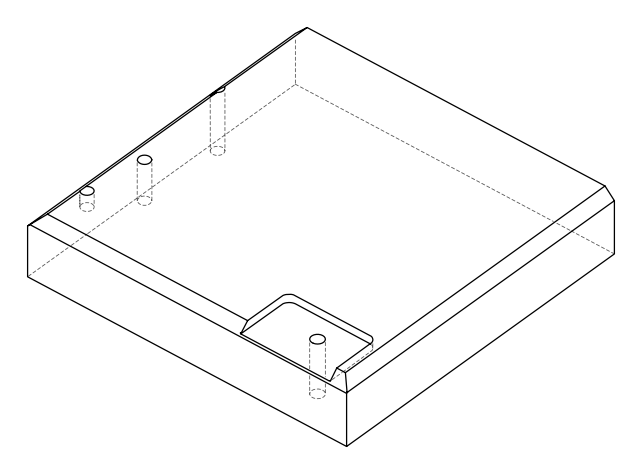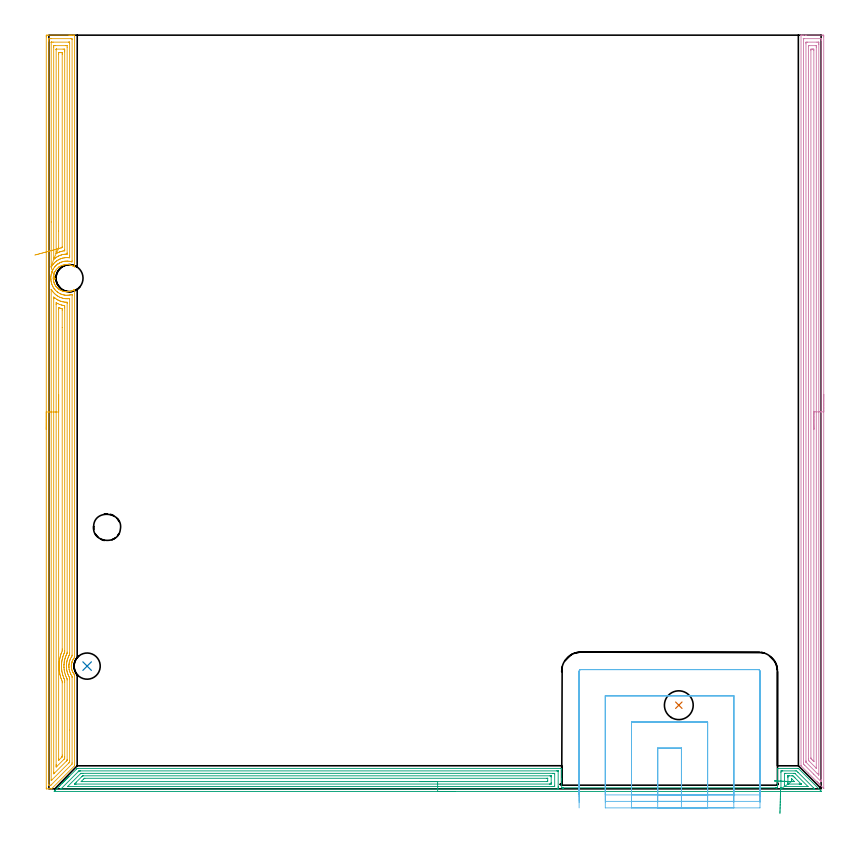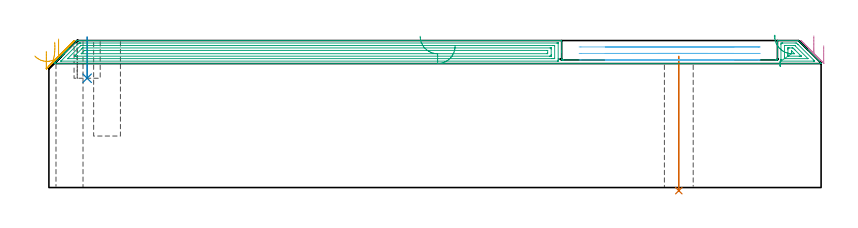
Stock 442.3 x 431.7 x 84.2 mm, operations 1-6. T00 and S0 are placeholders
(PLAN: 11 operations, 8 tool changes, 59.4 min)
(1 INDEXABLE_INSERT_DRILL_THROUGH_HOLE_FROM_SOLID | STEP1HOLE_1 | NXT0302_004 | 0.31 min | 17965 mm3)
(2 INDEXABLE_INSERT_DRILL_BLIND_HOLE_FROM_SOLID | STEP1POCKET | UGT0302_001 | 0.1 min | 3806 mm3)
(3 AREA_MILL | FG_CHAMFER_SURFACE | UGT0205_001 | 13.65 min | 38122 mm3)
(4 AREA_MILL_1 | FG_CHAMFER_SURFACE_1 | UGT0205_001 | 17.26 min | 35727 mm3)
(5 AREA_MILL_2 | FG_CHAMFER_SURFACE_2 | UGT0205_001 | 20.66 min | 55614 mm3)
(6 MILL_SLOT | SLOT_PARTIAL_RECTANGULAR | UGT0201_104 | Follow Part, ap 5, ae 75% | 5.52 min | 94385 mm3)
(7 MILL_BLIND_HOLE_FROM_SOLID_MATERIAL | STEP1POCKET_1 | UGT0201_130 | Spiral | 0.99 min | 10188 mm3)
(8 SPOT_DRILL | STEP1HOLE | NXT0321_9005460120000 | 0.03 min | 0 mm3)
(9 DRILL_BLIND_HOLE_INTO_CENTER | STEP1HOLE | UGT0301_185 | 0.05 min | 128 mm3)
(10 GUN_DRILL_THROUGH_HOLE | STEP1HOLE | UGT0307_002 | 0.43 min | 2081 mm3)
(11 SPADE_DRILL_TO_ENLARGE_THROUGH_HOLE | STEP1HOLE | UGT0306_006 | 0.37 min | 12784 mm3)
(TOOL NXT0302_004 | Index. Insert Drill 16.5mm [880-D1650L20-05] | D16.5 PA176 FL83 Z2)
(TOOL UGT0302_001 | Indexable Insert Drill 15mm | D15 PA180 FL50 Z2)
(TOOL UGT0205_001 | Chamfer Mill 20 x 3 x 45 deg. | D20 FL50 Z2)
(TOOL UGT0201_104 | End Mill 20 mm | D20 FL22 Z2)
(TOOL UGT0201_130 | Carbide End Mill 12.0 | D12 FL15 Z4)
(TOOL NXT0321_9005460120000 | NC Spot Drill, 142deg, 12mm, Carbide, Uncoated | D12 PA142 FL30 Z2)
(TOOL UGT0301_185 | Twist Drill 6.3 mm | D6.3 PA118 FL61 Z2)
(TOOL UGT0307_002 | Gun Drill 6 mm | D6 PA130 FL24 Z1)
(TOOL UGT0306_006 | Spade Drill 15.5mm | D15.5 PA132 FL10 Z2)
(OP 1 INDEXABLE_INSERT_DRILL_THROUGH_HOLE_FROM_SOLID)
G17 G21 G94 G90
T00 M6
G54
G17 G0 G90 X360.8 Y47.9 S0 M3
G43 Z94.2 H1
G94 G81 G98 Z-1.788 F250. R75.1
G80
M5
M2
(OP 2 INDEXABLE_INSERT_DRILL_BLIND_HOLE_FROM_SOLID)
G17 G21 G94 G90
T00 M6
G54
G17 G0 G90 X21.9 Y70.3 S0 M3
G43 Z94.2 H0
G94 G81 G98 Z62.6 F250. R86.2
G80
M5
M2
(OP 3 AREA_MILL)
G17 G21 G94 G90
T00 M6
G54
G17 G0 G90 X232.65 Y-1.499 S1061 M3
G43 Z94.2 H0
Z81.001
G94 G1 X232.612 Z80.129 F250.
X232.498 Z79.264
X232.309 Z78.413
X232.047 Z77.581
X231.713 Z76.775
X231.31 Z76.001
X230.841 Z75.265
X230.31 Z74.573
X229.721 Z73.93
X229.078 Z73.34
X228.386 Z72.809
X227.65 Z72.341
X226.876 Z71.938
X226.07 Z71.604
X225.238 Z71.342
X224.386 Z71.153
X223.522 Z71.039
X222.65 Z71.001
X3.181 Y-1.5 Z71.
X3.019 Y-1.493 Z71.006
X3.18 Y-1.323 Z71.177
X3.369 Y-1.131 Z71.369
X3.437 Y-1.063 Z71.437
X3.627 Y-0.872 Z71.626
X3.729 Y-0.769 Z71.728
X4.317 Y-0.183 Z72.317
X4.968 Y0.468 Z72.967
X5.862 Y1.362 Z73.861
X6.756 Y2.256 Z74.755
X7.545 Y3.046 Z75.544
X7.649 Y3.151 Z75.648
X7.982 Y3.482 Z75.982
X8.201 Y3.701 Z76.201
X8.425 Y3.926 Z76.424
X8.543 Y4.045 Z76.542
X8.718 Y4.22 Z76.718
X8.99 Y4.492 Z76.99
X9.157 Y4.66 Z77.154
X9.322 Y4.823 Z77.321
X9.437 Y4.939 Z77.436
X9.597 Y5.1 Z77.595
X9.755 Y5.257 Z77.754
X9.884 Y5.386 Z77.883
X10.038 Y5.54 Z78.035
X10.189 Y5.69 Z78.188
X10.331 Y5.833 Z78.33
X10.478 Y5.98 Z78.476
X10.622 Y6.124 Z78.621
X10.778 Y6.28 Z78.777
X10.918 Y6.421 Z78.916
X11.056 Y6.557 Z79.055
X11.225 Y6.727 Z79.224
X11.359 Y6.861 Z79.357
X11.49 Y6.991 Z79.489
X15.762 Y11.263 Z83.762
X16.142 Y11.641 Z84.14
X16.199 Y11.693 Z84.192
X16.23 Y11.695 Z84.194
X17.036 Y11.7 Z84.2
X293.274
X293.69 Y11.693 Z84.193
X293.7 Y11.283 Z83.783
Y5.94 Z78.44
Y5.1 Z77.594
Y0.698 Z73.193
Y0.601 Z73.099
X294.168 Y0.604 Z73.096
X294.215 Y0.603 Z73.097
X294.272 Y0.604 Z73.095
X294.3 Y0.6 Z73.099
X294.302 Y0.602 Z73.094
X294.306 Y0.601 Z73.098
X294.32 Y0.6 Z73.097
X294.336 Z73.094
X294.337 Y0.603
X294.339 Y0.604 Z73.095
X294.351 Y0.602 Z73.097
X294.362 Y0.601 Z73.096
X294.366 Y0.602 Z73.093
X294.37 Y0.601 Z73.095
X294.38 Y0.6 Z73.1
X294.432 Y0.602 Z73.093
X294.434 Y0.603
X294.435
X294.444 Y0.602 Z73.095
X294.446 Y0.603 Z73.092
X294.45 Y0.601 Z73.094
X294.462 Y0.6 Z73.1
X294.518 Y0.602 Z73.092
X294.52
X294.522 Y0.603 Z73.093
X294.525 Y0.602
X294.53 Z73.092
X294.532
X294.615 Y0.6 Z73.1
X416.267
X416.557 Z73.091
X416.559 Y0.603
X416.562 Y0.604 Z73.092
X416.642 Y0.602 Z73.096
X416.692 Y0.6 Z73.1
X417.04 Y0.601 Z73.099
X417.3 Y0.6 Z73.1
Y11.031 Z83.526
Y11.263 Z83.757
X417.301 Y11.573 Z84.071
X417.304 Y11.694 Z84.192
X417.536 Y11.7 Z84.2
X429.158
X429.295 Y11.694 Z84.192
X429.436 Y11.565 Z84.064
X442.179 Y-1.178 Z71.321
X442.29 Y-1.3 Z71.195
X442.299 Y-1.416 Z71.084
X442.3 Y-1.496 Z71.003
X442.247 Y-1.498 Z71.001
X222.65 Y-1.499
Y-0.085 Z72.415
X7.203
X7.102 Y-0.084 Z72.416
X6.935 Y-0.079 Z72.421
X6.886 Y-0.074 Z72.426
X6.897 Y-0.061 Z72.439
X6.984 Y0.032 Z72.532
X7.078 Y0.128 Z72.628
X7.203 Y0.253 Z72.753
X16.742 Y9.792 Z82.292
X17.036 Y10.085 Z82.585
X17.189 Y10.232 Z82.732
X17.24 Y10.278 Z82.778
X17.334 Y10.281 Z82.781
X17.532 Y10.283 Z82.783
X17.93 Y10.286 Z82.786
X18.028
X290.69
X291.486 Y10.285 Z82.785
X291.587 Y10.283 Z82.783
X291.665 Y10.279 Z82.779
X291.691 Y10.273 Z82.773
X291.695 Y10.259 Z82.759
X291.697 Y10.241 Z82.741
X291.7 Y10.172 Z82.672
X291.701 Y1.367 Z73.867
X291.709 Y0.698 Z73.198
X291.716 Y0.471 Z72.971
X291.733 Y0.388 Z72.888
X291.871 Y-0.078 Z72.422
X291.486 Y-0.083 Z72.417
X291.386 Y-0.084 Z72.416
X222.65 Y-0.085 Z72.415
Y1.329 Z73.829
X11.032
X10.813 Y1.33 Z73.83
X10.778 Y1.332 Z73.832
X10.748 Y1.337 Z73.837
X10.761 Y1.358 Z73.858
X10.778 Y1.379 Z73.879
X18.021 Y8.622 Z81.122
X18.181 Y8.78 Z81.28
X18.241 Y8.836 Z81.336
X18.268 Y8.857 Z81.357
X18.318 Y8.865 Z81.365
X18.572 Y8.87 Z81.37
X18.824 Y8.871 Z81.371
X19.464 Y8.872 Z81.372
X288.804 Y8.871 Z81.371
X289.447 Y8.868 Z81.368
X289.698 Y8.864 Z81.364
X289.7 Y8.622 Z81.122
Y1.578 Z74.078
X289.698 Y1.337 Z73.837
X289.055 Y1.331 Z73.831
X288.804 Y1.33 Z73.83
X288.163
X222.65 Y1.329 Z73.829
Y2.744 Z75.244
X15.854 Y2.743 Z75.243
X15.248 Y2.744 Z75.244
X14.957 Y2.746 Z75.246
X14.743 Y2.75 Z75.25
X14.62 Y2.76 Z75.26
X14.707 Y2.853 Z75.353
X14.776 Y2.924 Z75.424
X15.661 Y3.813 Z76.313
X18.824 Y6.976 Z79.476
X19.212 Y7.359 Z79.859
X19.287 Y7.43 Z79.93
X19.309 Y7.448 Z79.948
X19.341 Y7.451 Z79.951
X19.415 Y7.454 Z79.954
X19.718 Y7.457 Z79.957
X287.016
X287.305 Y7.456 Z79.956
X287.667 Y7.452 Z79.952
X287.683 Y7.451 Z79.951
X287.69 Y7.44 Z79.94
X287.694 Y7.388 Z79.888
X287.698 Y7.281 Z79.781
X287.7 Y7.068 Z79.568
Y6.861 Z79.361
Y3.546 Z76.046
X287.699 Y3.339 Z75.839
X287.697 Y3.002 Z75.502
X287.693 Y2.834 Z75.334
X287.69 Y2.756 Z75.256
X287.614 Y2.75 Z75.25
X287.016 Y2.746 Z75.246
X286.726 Y2.744 Z75.244
X222.65
Y4.158 Z76.658
X18.824 Y4.157 Z76.657
X18.761 Y4.159 Z76.659
X18.634 Y4.164 Z76.664
X18.484 Y4.175 Z76.675
X18.524 Y4.22 Z76.72
X18.67 Y4.371 Z76.871
X19.718 Y5.42 Z77.92
X20.003 Y5.7 Z78.2
X20.29 Y5.98 Z78.48
X20.362 Y6.036 Z78.536
X20.485 Y6.041 Z78.541
X20.549 Y6.043 Z78.543
X285.292
X285.419 Y6.041 Z78.541
X285.672 Y6.036 Z78.536
X285.692 Y6.032 Z78.532
X285.696 Y6.028 Z78.528
X285.699 Y6.011 Z78.511
Y4.636 Z77.136
X285.692 Y4.22 Z76.72
X285.69 Y4.168 Z76.668
X285.478 Y4.162 Z76.662
X285.353 Y4.159 Z76.659
X222.65 Y4.158 Z76.658
X221.778 Z76.696
X220.913 Z76.81
X220.062 Z76.998
X219.23 Z77.261
X218.424 Z77.595
X217.65 Z77.997
X216.914 Z78.466
X216.222 Z78.997
X215.579 Z79.587
X214.989 Z80.23
X214.458 Z80.922
X213.99 Z81.658
X213.587 Z82.432
X213.253 Z83.237
X212.991 Z84.069
X212.802 Z84.921
X212.688 Z85.786
X212.65 Z86.658
G0 Z94.2
X418.721 Y-14.215
Z72.425
G1 X418.737 Y-13.572 Z71.835
X418.755 Y-12.88 Z71.304
X418.774 Y-12.145 Z70.835
X418.794 Y-11.371 Z70.432
X418.814 Y-10.566 Z70.098
X418.836 Y-9.734 Z69.836
X418.857 Y-8.883 Z69.647
X418.88 Y-8.018 Z69.533
X418.902 Y-7.147 Z69.495
X418.924 Y-6.275 Z69.533
X418.946 Y-5.411 Z69.646
X418.968 Y-4.559 Z69.835
X418.989 Y-3.728 Z70.097
X419.01 Y-2.922 Z70.431
X419.03 Y-2.148 Z70.834
X419.049 Y-1.413 Z71.302
X419.066 Y-0.721 Z71.833
X419.083 Y-0.077 Z72.423
Y-0.055 Z72.445
X419.119 Y0.019 Z72.519
X419.215 Y0.216 Z72.716
X419.258 Y0.347 Z72.847
X419.29 Y0.581 Z73.081
X419.298 Y0.698 Z73.198
X419.3 Y0.722 Z73.222
X419.301 Y9.525 Z82.025
X419.324 Y10.279 Z82.779
X419.427 Y10.281 Z82.781
X420.218 Y10.285 Z82.785
X420.316 Y10.286 Z82.786
X427.469 Y10.285 Z82.785
X428.264 Y10.279 Z82.779
X429.047 Y9.502 Z82.002
X429.158 Y9.393 Z81.893
X438.097 Y0.453 Z72.953
X438.548 Y-0.005 Z72.495
X438.595 Y-0.056 Z72.444
X438.612 Y-0.078 Z72.422
X438.587 Y-0.079 Z72.421
X438.424 Y-0.082 Z72.418
X438.097 Y-0.084 Z72.416
X437.997
X419.313
X419.083 Y-0.077 Z72.423
X421.311 Y1.336 Z73.836
X421.304 Y1.389 Z73.889
X421.302 Y1.578 Z74.078
X421.3 Y2.273 Z74.773
X421.301 Y8.795 Z81.295
X421.302 Y8.839 Z81.339
X421.306 Y8.859 Z81.359
X421.308 Y8.864 Z81.364
X421.33 Y8.866 Z81.366
X421.498 Y8.87 Z81.37
X421.752 Y8.871 Z81.371
X422.006 Y8.872 Z81.372
X426.476
X427.116 Y8.871 Z81.371
X427.179 Y8.87 Z81.37
X427.21 Y8.868 Z81.368
X427.221 Y8.865 Z81.365
X427.251 Y8.84 Z81.34
X427.37 Y8.73 Z81.23
X434.603 Y1.498 Z73.998
X434.742 Y1.334 Z73.834
X434.74 Y1.333 Z73.833
X434.71 Y1.332 Z73.832
X434.647 Y1.331 Z73.831
X434.521 Y1.33 Z73.83
X422.006
X421.362 Y1.332 Z73.832
X421.311 Y1.336 Z73.836
X423.31 Y2.751 Z75.251
X423.309 Y2.767 Z75.267
X423.302 Y2.943 Z75.443
X423.3 Y3.339 Z75.839
Y3.825 Z76.325
Y6.375 Z78.875
Y6.861 Z79.361
X423.302 Y7.345 Z79.845
X423.307 Y7.416 Z79.916
X423.311 Y7.45 Z79.95
X423.34 Y7.452 Z79.952
X423.491 Y7.455 Z79.955
X423.794 Y7.457 Z79.957
X424.082
X425.582 Y7.456 Z79.956
X425.873 Y7.454 Z79.954
X426.168 Y7.45 Z79.95
X426.476 Y7.166 Z79.666
X426.787 Y6.861 Z79.361
X427.37 Y6.282 Z78.782
X430.565 Y3.086 Z75.586
X430.728 Y2.921 Z75.421
X430.853 Y2.79 Z75.29
X430.887 Y2.752 Z75.252
X430.886 Y2.751 Z75.251
X430.857 Y2.749 Z75.249
X430.654 Y2.746 Z75.246
X430.052 Y2.744 Z75.244
X429.762
X423.794
X423.503 Y2.745 Z75.245
X423.388 Y2.746 Z75.246
X423.31 Y2.751 Z75.251
X425.319 Y4.165 Z76.665
X425.31 Y4.182 Z76.682
X425.307 Y4.22 Z76.72
X425.301 Y4.496 Z76.996
X425.3 Y5.1 Z77.6
Y5.377 Z77.877
X425.303 Y5.655 Z78.155
X425.309 Y5.839 Z78.339
X425.312 Y5.879 Z78.379
X425.335 Y5.859 Z78.359
X425.403 Y5.796 Z78.296
X425.582 Y5.62 Z78.12
X427.014 Y4.186 Z76.686
X427.029 Y4.167 Z76.667
X427.03 Y4.166 Z76.666
X426.972 Y4.163 Z76.663
X426.724 Y4.159 Z76.659
X426.6
X425.52
X425.396 Y4.162 Z76.662
X425.319 Y4.165 Z76.665
X424.451 Y4.2 Z76.738
X423.592 Y4.235 Z76.887
X422.749 Y4.269 Z77.11
X421.929 Y4.302 Z77.405
X421.138 Y4.334 Z77.771
X420.381 Y4.364 Z78.205
X419.666 Y4.393 Z78.703
X418.996 Y4.42 Z79.261
X418.377 Y4.445 Z79.876
X417.815 Y4.468 Z80.543
X417.312 Y4.488 Z81.255
X416.874 Y4.505 Z82.009
X416.503 Y4.52 Z82.799
X416.202 Y4.532 Z83.618
X415.974 Y4.542 Z84.459
X415.819 Y4.548 Z85.318
X415.74 Y4.551 Z86.187
X415.737 Z87.059
G0 Z94.2
M5
M2
(OP 4 AREA_MILL_1)
G17 G21 G94 G90
T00 M6
G54
G17 G0 G90 X443.8 Y225.95 S1061 M3
G43 Z94.2 H0
Z81.2
G94 G1 Y225.912 Z80.328 F250.
Y225.798 Z79.463
Y225.609 Z78.612
Y225.347 Z77.78
Y225.013 Z76.974
Y224.61 Z76.2
Y224.142 Z75.464
Y223.61 Z74.772
Y223.021 Z74.129
Y222.378 Z73.54
Y221.686 Z73.008
Y220.95 Z72.54
Y220.176 Z72.137
Y219.37 Z71.803
Y218.538 Z71.541
Y217.686 Z71.352
Y216.822 Z71.238
Y215.95 Z71.2
Y0.431
X443.799 Y0.363 Z71.201
X443.794 Y0.214 Z71.205
X443.792 Y0.208 Z71.206
X441.405 Y2.594 Z73.593
X441.24 Y2.757 Z73.754
X441.083 Y2.916 Z73.915
X440.958 Y3.041 Z74.04
X440.803 Y3.195 Z74.193
X440.653 Y3.346 Z74.345
X440.512 Y3.487 Z74.486
X440.365 Y3.633 Z74.631
X440.223 Y3.776 Z74.774
X440.066 Y3.933 Z74.932
X439.927 Y4.071 Z75.069
X434.994 Y9.006 Z80.005
X431.139 Y12.86 Z83.86
X430.862 Y13.14 Z84.134
X430.804 Y13.205 Z84.189
X430.8 Y13.307 Z84.2
Y431.537
X430.802 Y431.69 Z84.188
X430.932 Y431.697 Z84.06
X431.07 Y431.7 Z83.929
X431.408 Z83.591
X432.046 Z82.949
X433.241 Z81.756
X433.797 Z81.197
X443.151 Z71.846
X443.43 Y431.696 Z71.568
X443.793 Y431.69 Z71.205
X443.796 Y431.465 Z71.202
X443.799 Y431.091 Z71.201
X443.8 Y430.713 Z71.2
Y215.95
X442.386 Z72.614
Y5.272
X442.385 Y4.552 Z72.615
X442.383 Y4.38 Z72.617
X442.379 Y4.164 Z72.621
X442.372 Y4.089 Z72.628
X442.322 Y4.137 Z72.678
X442.072 Y4.38 Z72.928
X438.053 Y8.397 Z76.947
X432.922 Y13.529 Z82.078
X432.261 Y14.199 Z82.739
X432.221 Y14.249 Z82.779
X432.219 Y14.29 Z82.781
X432.216 Y14.38 Z82.784
X432.215 Y14.56 Z82.785
X432.214 Y14.921 Z82.786
Y429.306
X432.216 Y429.666 Z82.784
X432.218 Y429.687 Z82.782
X432.22 Y429.69 Z82.78
X432.235 Y429.694 Z82.765
X432.303 Y429.698 Z82.697
X432.406 Y429.7 Z82.594
X432.535 Z82.465
X442.168 Y429.699 Z72.832
X442.327 Y429.696 Z72.673
X442.356 Y429.693 Z72.644
X442.379 Y429.688 Z72.621
X442.38 Y429.652 Z72.62
X442.384 Y429.479 Z72.616
X442.385 Y429.306 Z72.615
X442.386 Y428.584 Z72.614
Y215.95
X440.972 Z74.028
X440.971 Y8.671 Z74.029
X440.968 Y7.951 Z74.032
X440.967 Y7.95 Z74.033
X440.954 Y7.951 Z74.046
X440.803 Y8.099 Z74.197
X440.056 Y8.843 Z74.944
X433.797 Y15.102 Z81.203
X433.691 Y15.215 Z81.309
X433.641 Y15.27 Z81.359
X433.635 Y15.469 Z81.365
X433.63 Y15.813 Z81.37
X433.629 Y15.985 Z81.371
Y426.799
X433.634 Y427.52 Z81.366
X433.635 Y427.685 Z81.365
X433.797 Y427.69 Z81.203
X434.498 Y427.699 Z80.502
X439.927 Y427.7 Z75.073
X440.629 Y427.697 Z74.371
X440.803 Y427.691 Z74.197
X440.965 Y427.683 Z74.035
X440.968 Y427.52 Z74.032
X440.97 Y427.35 Z74.03
X440.971 Y426.628 Z74.029
X440.972 Y426.455 Z74.028
Y215.95
X439.557 Z75.443
Y11.898
X439.556 Y11.824 Z75.444
X439.555 Y11.804 Z75.445
X439.512 Y11.842 Z75.488
X439.377 Y11.973 Z75.623
X435.364 Y15.985 Z79.636
X435.174 Y16.182 Z79.826
X435.049 Y16.313 Z79.951
X435.047 Y16.372 Z79.953
X435.044 Y16.499 Z79.956
X435.043 Y16.878 Z79.957
Y17.393
Y425.357
X435.046 Y425.53 Z79.954
X435.05 Y425.666 Z79.95
X435.055 Y425.691 Z79.945
X435.076 Y425.694 Z79.924
X435.128 Y425.697 Z79.872
X435.549 Y425.7 Z79.451
X439.051 Z75.949
X439.086 Z75.914
X439.468 Y425.69 Z75.532
X439.551 Y425.684 Z75.449
X439.554 Y425.627 Z75.446
X439.556 Y425.567 Z75.444
X439.557 Y425.219 Z75.443
Y424.842
Y215.95
X438.143 Z76.857
Y15.985
X438.141 Y15.798 Z76.859
X438.138 Y15.706 Z76.862
X438.137 Y15.676 Z76.863
X438.112 Y15.697 Z76.888
X438.027 Y15.777 Z76.973
X437.814 Y15.985 Z77.186
X437.3 Y16.498 Z77.7
X436.922 Y16.878 Z78.078
X436.529 Y17.278 Z78.471
X436.477 Y17.333 Z78.523
X436.464 Y17.364 Z78.536
X436.461 Y17.415 Z78.539
X436.459 Y17.522 Z78.541
X436.457 Y17.737 Z78.543
Y423.057
X436.462 Y423.486 Z78.538
X436.466 Y423.69 Z78.534
X436.673 Y423.696 Z78.327
X437.3 Y423.699 Z77.7
X437.546 Y423.698 Z77.454
X438.026 Y423.69 Z76.974
X438.136 Y423.684 Z76.864
X438.143 Y423.057 Z76.857
Y215.95
Y215.078 Z76.895
Y214.214 Z77.009
Y213.362 Z77.198
Y212.53 Z77.46
Y211.724 Z77.794
Y210.95 Z78.197
Y210.214 Z78.665
Y209.522 Z79.196
Y208.879 Z79.786
Y208.29 Z80.429
Y207.758 Z81.121
Y207.29 Z81.857
Y206.887 Z82.631
Y206.553 Z83.437
Y206.291 Z84.269
Y206.102 Z85.12
Y205.988 Z85.985
Y205.95 Z86.857
G0 Z94.2
M5
M2
(OP 5 AREA_MILL_2)
G17 G21 G94 G90
T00 M6
G54
G17 G0 G90 X-1.5 Y205.85 S1061 M3
G43 Z94.2 H0
Z78.
G94 G1 Y205.888 Z77.128 F250.
Y206.002 Z76.264
Y206.191 Z75.412
Y206.453 Z74.58
Y206.787 Z73.774
Y207.19 Z73.
Y207.658 Z72.264
Y208.19 Z71.572
Y208.779 Z70.929
Y209.422 Z70.34
Y210.114 Z69.808
Y210.85 Z69.34
Y211.624 Z68.937
Y212.43 Z68.603
Y213.262 Z68.341
Y214.114 Z68.152
Y214.978 Z68.038
Y215.85 Z68.
Y430.744
X-1.499 Y431.086 Z68.001
X-1.494 Y431.631 Z68.004
X-1.492 Y431.692 Z68.006
X-0.951 Y431.696 Z68.546
X-0.34 Y431.7 Z69.157
X11.486 Z80.981
X12.041 Z81.537
X12.375 Z81.871
X12.929 Z82.425
X13.263 Z82.758
X13.931 Z83.43
X14.288 Z83.787
X14.662 Y431.693 Z84.154
X14.697 Y431.69 Z84.188
X14.7 Y431.532 Z84.2
Y299.801
X14.693 Y298.96 Z84.193
X14.607 Y299.008 Z84.107
X14.317 Y299.178 Z83.817
X14.151 Y299.279 Z83.651
X13.846 Y299.443 Z83.346
X13.496 Y299.61 Z82.995
X13.141 Y299.764 Z82.641
X12.962 Y299.827 Z82.462
X12.522 Y299.968 Z82.022
X12.078 Y300.087 Z81.578
X11.637 Y300.177 Z81.137
X11.194 Y300.241 Z80.694
X10.752 Y300.279 Z80.252
X10.31 Y300.291 Z79.81
X9.868 Y300.279 Z79.368
X9.426 Y300.243 Z78.926
X8.983 Y300.181 Z78.483
X8.542 Y300.092 Z78.042
X8.098 Y299.974 Z77.598
X7.658 Y299.834 Z77.158
X7.46 Y299.764 Z76.96
X6.774 Y299.447 Z76.274
X6.327 Y299.202 Z75.827
X5.89 Y298.93 Z75.39
X5.858 Y298.908 Z75.358
X5.804 Y298.871 Z75.303
X5.773 Y298.846 Z75.271
X5.712 Y298.797 Z75.204
X5.4 Y298.556 Z74.897
X5.006 Y298.22 Z74.506
X4.754 Y297.979 Z74.254
X4.431 Y297.624 Z73.93
X4.123 Y297.256 Z73.622
X3.996 Y297.086 Z73.495
X3.705 Y296.644 Z73.202
X3.491 Y296.284 Z72.989
X3.437 Y296.193 Z72.936
X3.336 Y295.995 Z72.835
X3.24 Y295.804 Z72.736
X3.029 Y295.3 Z72.529
X2.886 Y294.889 Z72.382
X2.875 Y294.856 Z72.371
X2.824 Y294.686 Z72.324
X2.81 Y294.637 Z72.309
X2.757 Y294.442 Z72.25
X2.747 Y294.408 Z72.241
X2.647 Y293.962 Z72.146
X2.602 Y293.683 Z72.101
X2.598 Y293.657 Z72.096
X2.583 Y293.549 Z72.077
X2.578 Y293.515 Z72.071
X2.53 Y293.069 Z72.027
X2.528 Y293.027 Z72.025
X2.52 Y292.768 Z72.007
X2.512 Y292.608 Z72.
X2.513 Y292.578 Z71.999
Y292.516 Z72.002
X2.514 Y292.5
X2.517 Y292.258 Z72.005
Y292.176 Z72.008
X2.546 Y291.73 Z72.044
X2.604 Y291.282 Z72.103
X2.69 Y290.837 Z72.185
X2.802 Y290.389 Z72.299
X2.939 Y289.944 Z72.437
X3.008 Y289.762 Z72.505
X3.082 Y289.566 Z72.578
X3.194 Y289.296 Z72.694
X3.239 Y289.193 Z72.738
X3.293 Y289.084 Z72.791
X3.308 Y289.052 Z72.806
X3.557 Y288.601 Z73.054
X3.806 Y288.191 Z73.304
X3.825 Y288.159 Z73.324
X3.839 Y288.138 Z73.339
X3.971 Y287.949 Z73.469
X4.123 Y287.745 Z73.621
X4.25 Y287.595 Z73.745
X4.379 Y287.44 Z73.875
X4.497 Y287.297 Z73.996
X4.523 Y287.266 Z74.023
X4.564 Y287.223 Z74.064
X4.675 Y287.108 Z74.171
X4.76 Y287.018 Z74.259
X4.778 Y287. Z74.278
X5.008 Y286.781 Z74.504
X5.098 Y286.702 Z74.595
X5.267 Y286.556 Z74.764
X5.441 Y286.404 Z74.94
X5.477 Y286.373 Z74.976
X5.681 Y286.219 Z75.181
X5.89 Y286.073 Z75.39
X6.327 Y285.798 Z75.827
X6.774 Y285.546 Z76.274
X6.905 Y285.481 Z76.405
X7.279 Y285.317 Z76.779
X7.658 Y285.169 Z77.158
X8.098 Y285.026 Z77.598
X8.542 Y284.908 Z78.042
X8.983 Y284.82 Z78.483
X9.426 Y284.757 Z78.926
X9.868 Y284.72 Z79.368
X10.31 Y284.709 Z79.81
X10.752 Y284.721 Z80.252
X11.194 Y284.759 Z80.694
X11.637 Y284.823 Z81.137
X12.078 Y284.913 Z81.578
X12.522 Y285.032 Z82.022
X12.962 Y285.177 Z82.462
X13.331 Y285.321 Z82.831
X13.696 Y285.481 Z83.196
X13.846 Y285.557 Z83.346
X14.297 Y285.808 Z83.797
X14.524 Y285.945 Z84.024
X14.544 Y285.958 Z84.044
X14.605 Y285.996 Z84.104
X14.681 Y286.038 Z84.175
X14.697 Y286.045 Z84.189
X14.7 Y285.958 Z84.2
Y75.634
X14.694 Y75.246 Z84.192
X14.64 Y75.178 Z84.14
X14.596 Y75.122 Z84.094
X14.497 Y75.001 Z83.996
X14.345 Y74.803 Z83.845
X14.088 Y74.427 Z83.588
X14.03 Y74.335 Z83.53
X13.846 Y74.042 Z83.345
X13.774 Y73.911 Z83.272
X13.558 Y73.467 Z83.056
X13.366 Y73.018 Z82.862
X13.345 Y72.955 Z82.839
X13.266 Y72.736 Z82.766
X13.21 Y72.574 Z82.707
X13.193 Y72.509 Z82.688
X13.101 Y72.183 Z82.597
X13.085 Y72.125 Z82.581
X13.072 Y72.062 Z82.565
X13.004 Y71.762 Z82.501
X12.962 Y71.579 Z82.461
X12.917 Y71.232 Z82.413
X12.873 Y70.787 Z82.368
X12.861 Y70.563 Z82.353
Y70.522 Z82.352
X12.855 Y70.429
X12.853 Y70.34 Z82.349
X12.86 Y70.184 Z82.354
X12.865 Y70.091 Z82.355
X12.869 Y69.893 Z82.366
X12.874 Y69.82 Z82.372
X12.883 Y69.719 Z82.379
X12.889 Y69.631 Z82.388
X12.905 Y69.447 Z82.401
X12.913 Y69.383 Z82.408
X12.931 Y69.233 Z82.427
X12.963 Y69.02 Z82.46
X12.991 Y68.892 Z82.488
X13.066 Y68.554 Z82.56
X13.187 Y68.106 Z82.682
X13.335 Y67.662 Z82.832
X13.362 Y67.596 Z82.858
X13.521 Y67.212 Z83.02
X13.58 Y67.086 Z83.08
X13.731 Y66.769 Z83.229
X13.766 Y66.703 Z83.263
X13.788 Y66.662 Z83.285
X13.847 Y66.557 Z83.344
X14.035 Y66.257 Z83.53
X14.062 Y66.213 Z83.558
X14.151 Y66.078 Z83.649
X14.212 Y65.988 Z83.71
X14.288 Y65.876 Z83.785
X14.337 Y65.81 Z83.833
X14.437 Y65.675 Z83.935
X14.596 Y65.478 Z84.094
X14.617 Y65.451 Z84.114
X14.699 Y65.343 Z84.185
X14.7 Y64.917 Z84.2
Y14.011
Y13.206 Z84.198
X14.698 Y13.198 Z84.196
X1.621 Y0.121 Z71.12
X1.5 Y0.01 Z70.995
X1.38 Y0. Z70.879
X0.605 Z70.104
X-0.063 Z69.432
X-1.285 Z68.212
X-1.491 Y0.002 Z68.005
X-1.5 Y0.444 Z68.
Y215.85
X-0.086 Z69.414
Y428.406
X-0.085 Y429.299 Z69.415
X-0.084 Y429.321 Z69.416
X-0.063 Y429.69 Z69.437
X0.429 Y429.698 Z69.929
X0.825 Y429.699 Z70.325
X1.315 Y429.7 Z70.815
X12.375 Y429.699 Z81.875
X12.867 Y429.697 Z82.367
X13.263 Y429.69 Z82.763
X13.284 Y429.299 Z82.784
X13.285 Y429.277 Z82.785
Y302.458
X13.263 Y301.792 Z82.763
X12.981 Y301.87 Z82.481
X12.375 Y302.033 Z81.875
X11.812 Y302.153 Z81.312
X11.486 Y302.199 Z80.986
X10.809 Y302.268 Z80.309
X10.598 Y302.273 Z80.098
X9.916 Z79.416
X9.709 Y302.26 Z79.209
X9.102 Y302.197 Z78.602
X8.821 Y302.157 Z78.321
X8.424 Y302.081 Z77.924
X7.933 Y301.955 Z77.433
X7.65 Y301.871 Z77.15
X7.044 Y301.667 Z76.544
X6.986 Y301.646 Z76.486
X6.853 Y301.587 Z76.353
X6.382 Y301.359 Z75.882
X6.156 Y301.242 Z75.656
X5.803 Y301.049 Z75.303
X5.267 Y300.724 Z74.767
X5.249 Y300.712 Z74.749
X5.222 Y300.694 Z74.722
X4.749 Y300.322 Z74.249
X4.379 Y300.015 Z73.879
X4.265 Y299.916 Z73.765
X4.141 Y299.801 Z73.641
X3.819 Y299.471 Z73.319
X3.491 Y299.111 Z72.991
X3.396 Y299.003 Z72.896
X3.318 Y298.908 Z72.818
X3.006 Y298.502 Z72.506
X2.674 Y298.015 Z72.174
X2.656 Y297.987 Z72.156
X2.646 Y297.971 Z72.146
X2.602 Y297.897 Z72.102
X2.32 Y297.405 Z71.82
X2.175 Y297.122 Z71.675
X2.024 Y296.81 Z71.524
X1.778 Y296.228 Z71.278
X1.767 Y296.202 Z71.267
X1.76 Y296.182 Z71.26
X1.714 Y296.049 Z71.214
X1.541 Y295.509 Z71.041
X1.491 Y295.335 Z70.991
X1.357 Y294.801 Z70.857
X1.281 Y294.442 Z70.781
X1.217 Y294.048 Z70.717
X1.156 Y293.549 Z70.656
X1.127 Y293.246 Z70.627
X1.099 Y292.656 Z70.599
X1.101 Y292.379 Z70.601
X1.107 Y292.072 Z70.607
X1.124 Y291.763 Z70.624
X1.135 Y291.607 Z70.635
X1.153 Y291.434 Z70.653
X1.226 Y290.87 Z70.726
X1.318 Y290.375 Z70.818
X1.41 Y289.977 Z70.91
X1.494 Y289.647 Z70.994
X1.638 Y289.159 Z71.138
X1.664 Y289.084 Z71.164
X1.714 Y288.946 Z71.214
X1.967 Y288.318 Z71.467
X2.021 Y288.191 Z71.521
X2.111 Y288. Z71.611
X2.334 Y287.567 Z71.834
X2.489 Y287.297 Z71.989
X2.602 Y287.111 Z72.102
X2.877 Y286.683 Z72.377
X3.077 Y286.404 Z72.577
X3.491 Y285.894 Z72.991
X3.833 Y285.511 Z73.333
X4.379 Y284.99 Z73.879
X4.576 Y284.817 Z74.076
X4.812 Y284.618 Z74.312
X5.267 Y284.288 Z74.767
X6.117 Y283.764 Z75.617
X6.156 Y283.742 Z75.656
X6.187 Y283.725 Z75.687
X6.77 Y283.457 Z76.27
X7.044 Y283.344 Z76.544
X7.637 Y283.129 Z77.137
X7.933 Y283.045 Z77.433
X8.329 Y282.941 Z77.829
X8.82 Y282.833 Z78.32
X8.825 Y282.832 Z78.325
X9.709 Y282.736 Z79.209
X9.813 Y282.727 Z79.313
X10.598 Y282.723 Z80.098
X10.704 Y282.725 Z80.204
X11.486 Y282.793 Z80.986
X11.521 Y282.797 Z81.021
X11.771 Y282.832 Z81.271
X12.271 Y282.936 Z81.771
X12.375 Y282.963 Z81.875
X12.968 Y283.128 Z82.468
X13.263 Y283.212 Z82.763
X13.284 Y282.832 Z82.784
X13.285 Y282.81 Z82.785
Y76.527
X13.284 Y76.506 Z82.784
X13.263 Y76.112 Z82.763
X13.077 Y75.821 Z82.577
X12.96 Y75.634 Z82.46
X12.738 Y75.269 Z82.238
X12.461 Y74.741 Z81.961
X12.444 Y74.706 Z81.944
X12.432 Y74.683 Z81.932
X12.375 Y74.557 Z81.875
X12.165 Y74.059 Z81.665
X12.085 Y73.848 Z81.585
X11.929 Y73.403 Z81.429
X11.799 Y72.955 Z81.299
X11.761 Y72.817 Z81.261
X11.734 Y72.705 Z81.234
X11.597 Y72.062 Z81.097
X11.581 Y71.966 Z81.081
X11.486 Y71.227 Z80.986
X11.481 Y71.174 Z80.981
Y71.169
X11.456 Y70.74 Z80.956
X11.44 Y70.322 Z80.94
X11.441 Y70.276 Z80.941
X11.46 Y69.847 Z80.96
X11.485 Y69.384 Z80.985
X11.486 Y69.368 Z80.986
X11.604 Y68.49 Z81.104
X11.614 Y68.425 Z81.114
X11.63 Y68.345 Z81.13
X11.727 Y67.928 Z81.227
X11.816 Y67.596 Z81.316
X11.955 Y67.125 Z81.455
X12.1 Y66.703 Z81.6
X12.375 Y66.05 Z81.875
X12.485 Y65.81 Z81.985
X12.59 Y65.594 Z82.09
X12.992 Y64.917 Z82.492
X13.263 Y64.481 Z82.763
X13.284 Y64.024 Z82.784
X13.285 Y64.002 Z82.785
Y14.882
X13.263 Y14.225 Z82.763
X13.16 Y14.115 Z82.66
X13.06 Y14.011 Z82.56
X1.583 Y2.533 Z71.083
X1.449 Y2.401 Z70.949
X1.131 Y2.093 Z70.631
X1.023 Y2.01 Z70.523
X0.825 Y2.007 Z70.325
X0.332 Y2.004 Z69.832
X-0.063 Y2.01 Z69.437
X-0.084 Y2.401 Z69.416
X-0.085 Y2.423 Z69.415
X-0.086 Y215.85 Z69.414
X1.328 Z70.828
X1.329 Y285.898 Z70.829
X1.332 Y285.988 Z70.832
X1.335 Y286.073 Z70.835
X1.34 Y286.103 Z70.84
X1.714 Y285.507 Z71.214
X2.079 Y284.987 Z71.579
X2.371 Y284.618 Z71.871
X2.602 Y284.338 Z72.102
X2.889 Y284.017 Z72.389
X3.175 Y283.725 Z72.675
X3.491 Y283.425 Z72.991
X4.176 Y282.832 Z73.676
X4.379 Y282.685 Z73.879
X4.856 Y282.353 Z74.356
X5.267 Y282.105 Z74.767
X5.549 Y281.939 Z75.049
X6.156 Y281.639 Z75.656
X6.687 Y281.405 Z76.187
X7.044 Y281.282 Z76.544
X7.764 Y281.046 Z77.264
X7.933 Y281.002 Z77.433
X7.991 Y280.987 Z77.491
X8.457 Y280.896 Z77.957
X8.821 Y280.836 Z78.321
X9.064 Y280.802 Z78.564
X9.709 Y280.737 Z79.209
X10.027 Y280.727 Z79.527
X10.598 Z80.098
X10.9 Y280.742 Z80.4
X11.486 Y280.792 Z80.986
X11.717 Y280.814 Z81.217
X11.836 Y280.822 Z81.336
X11.866 Z81.366
X11.868 Y280.802 Z81.368
X11.87 Y280.777 Z81.37
X11.871 Y280.659 Z81.371
Y77.927
X11.868 Y77.421 Z81.368
X11.865 Y77.04 Z81.365
X11.859 Y76.915 Z81.359
X11.635 Y76.527 Z81.135
X11.582 Y76.431 Z81.082
X11.486 Y76.247 Z80.986
X11.285 Y75.837 Z80.785
X11.188 Y75.634 Z80.688
X11.009 Y75.221 Z80.509
X10.819 Y74.741 Z80.319
X10.761 Y74.577 Z80.261
X10.598 Y74.098 Z80.098
X10.541 Y73.905 Z80.041
X10.526 Y73.848 Z80.026
X10.431 Y73.486 Z79.931
X10.362 Y73.192 Z79.862
X10.311 Y72.955 Z79.811
X10.209 Y72.453 Z79.709
X10.159 Y72.062 Z79.659
X10.111 Y71.659 Z79.611
X10.065 Y71.169 Z79.565
X10.043 Y70.834 Z79.543
X10.03 Y70.276 Z79.53
X10.04 Y69.943 Z79.54
X10.071 Y69.383 Z79.571
X10.105 Y68.985 Z79.605
X10.168 Y68.49 Z79.668
X10.242 Y67.954 Z79.742
X10.32 Y67.596 Z79.82
X10.395 Y67.259 Z79.895
X10.517 Y66.785 Z80.017
X10.54 Y66.703 Z80.04
X10.598 Y66.513 Z80.098
X10.834 Y65.81 Z80.334
X10.994 Y65.412 Z80.494
X11.211 Y64.917 Z80.711
X11.486 Y64.353 Z80.986
X11.662 Y64.024 Z81.162
X11.864 Y63.644 Z81.364
X11.869 Y63.131 Z81.369
X11.871 Y62.745 Z81.371
X11.872 Y33.625 Z81.372
X11.871 Y16.303 Z81.371
X11.87 Y15.797 Z81.37
X11.867 Y15.414 Z81.367
X11.865 Y15.288 Z81.365
X11.791 Y15.203 Z81.291
X11.505 Y14.904 Z81.005
X11.495 Y14.895 Z80.995
X1.68 Y5.08 Z71.18
X1.534 Y4.945 Z71.034
X1.335 Y4.763 Z70.835
X1.331 Y5.08 Z70.831
X1.329 Y5.312 Z70.829
X1.328 Y215.85 Z70.828
X2.743 Z72.243
Y281.046
X2.745 Y281.422 Z72.245
X2.747 Y281.609 Z72.247
X2.749 Y281.687 Z72.249
X3.329 Y281.208 Z72.829
X3.491 Y281.075 Z72.991
X3.528 Y281.046 Z73.028
X4.379 Y280.475 Z73.879
X4.901 Y280.153 Z74.401
X5.138 Y280.023 Z74.638
X5.267 Y279.955 Z74.767
X5.66 Y279.758 Z75.16
X6.156 Y279.547 Z75.656
X6.353 Y279.466 Z75.853
X6.929 Y279.26 Z76.429
X7.044 Y279.223 Z76.544
X7.097 Y279.207 Z76.597
X7.591 Y279.067 Z77.091
X7.933 Y278.985 Z77.433
X8.281 Y278.909 Z77.781
X8.821 Y278.829 Z78.321
X9.307 Y278.771 Z78.807
X9.709 Y278.737 Z79.209
X10.249 Y278.717 Z79.749
X10.391 Y278.708 Z79.891
X10.45 Y278.691 Z79.95
X10.455 Y278.51 Z79.955
X10.456 Y278.367 Z79.956
X10.457 Y278.225 Z79.957
Y78.314
X10.455 Y77.938 Z79.955
X10.453 Y77.75 Z79.953
X10.45 Y77.659 Z79.95
X10.422 Y77.597 Z79.922
X10.338 Y77.421 Z79.838
X10.132 Y76.995 Z79.632
X9.914 Y76.527 Z79.414
X9.851 Y76.385 Z79.351
X9.709 Y76.046 Z79.209
X9.595 Y75.75 Z79.095
X9.553 Y75.634 Z79.053
X9.368 Y75.084 Z78.868
X9.262 Y74.741 Z78.762
X9.164 Y74.396 Z78.664
X9.027 Y73.848 Z78.527
X8.988 Y73.681 Z78.488
X8.833 Y72.955 Z78.333
X8.831 Y72.945 Z78.331
X8.821 Y72.883 Z78.321
X8.731 Y72.153 Z78.231
X8.721 Y72.062 Z78.221
X8.656 Y71.335 Z78.156
X8.645 Y71.169 Z78.145
X8.62 Y70.478 Z78.12
X8.616 Y70.276 Z78.116
X8.641 Y69.563 Z78.141
X8.653 Y69.383 Z78.153
X8.715 Y68.596 Z78.215
X8.727 Y68.49 Z78.227
X8.821 Y67.76 Z78.321
X8.844 Y67.596 Z78.344
X8.849 Y67.568 Z78.349
X9.036 Y66.703 Z78.536
X9.107 Y66.416 Z78.607
X9.278 Y65.81 Z78.778
X9.492 Y65.136 Z78.992
X9.569 Y64.917 Z79.069
X9.709 Y64.561 Z79.209
X9.94 Y64.024 Z79.44
X10.129 Y63.602 Z79.629
X10.358 Y63.131 Z79.858
X10.45 Y62.94 Z79.95
X10.453 Y62.755 Z79.953
X10.457 Y62.38 Z79.957
X10.456 Y16.832 Z79.956
X10.455 Y16.69 Z79.955
X10.45 Y16.319 Z79.95
X10.268 Y16.129 Z79.768
X9.947 Y15.797 Z79.447
X3.147 Y8.997 Z72.647
X2.799 Y8.652 Z72.299
X2.786 Y8.646 Z72.286
X2.75 Y8.652 Z72.25
X2.743 Y9.545 Z72.243
Y215.85
X4.157 Z73.657
Y277.473
X4.158 Y277.696 Z73.658
X4.164 Y278.367 Z73.664
X4.166 Y278.408 Z73.666
X4.249 Y278.367 Z73.749
X4.379 Y278.293 Z73.879
X4.546 Y278.199 Z74.046
X5.267 Y277.843 Z74.767
X6.133 Y277.473 Z75.633
X6.168 Y277.461 Z75.668
X7.044 Y277.187 Z76.544
X7.445 Y277.071 Z76.945
X7.933 Y276.963 Z77.433
X8.55 Y276.853 Z78.05
X8.821 Y276.811 Z78.321
X9.023 Y276.781 Z78.523
X9.036 Y276.58 Z78.536
X9.039 Y276.361 Z78.539
X9.043 Y275.687 Z78.543
Y275.464
X9.042 Y79.207 Z78.542
Y78.985
X9.036 Y78.314 Z78.536
X8.696 Y77.547 Z78.196
X8.642 Y77.421 Z78.142
X8.438 Y76.913 Z77.938
X8.288 Y76.527 Z77.788
X8.198 Y76.261 Z77.698
X7.988 Y75.634 Z77.488
X7.975 Y75.592 Z77.475
X7.933 Y75.451 Z77.433
X7.785 Y74.89 Z77.285
X7.748 Y74.741 Z77.248
X7.617 Y74.166 Z77.117
X7.55 Y73.848 Z77.05
X7.465 Y73.425 Z76.965
X7.4 Y72.955 Z76.9
X7.36 Y72.638 Z76.86
X7.297 Y72.062 Z76.797
X7.276 Y71.829 Z76.776
X7.229 Y71.169 Z76.729
X7.22 Y70.992 Z76.72
X7.201 Y70.276 Z76.701
X7.204 Y70.115 Z76.704
X7.233 Y69.383 Z76.733
X7.244 Y69.181 Z76.744
X7.302 Y68.49 Z76.802
X7.331 Y68.202 Z76.831
X7.41 Y67.596 Z76.91
X7.469 Y67.17 Z76.969
X7.561 Y66.703 Z77.061
X7.7 Y66.044 Z77.2
X7.759 Y65.81 Z77.259
X7.933 Y65.163 Z77.433
X8.007 Y64.917 Z77.507
X8.04 Y64.809 Z77.54
X8.304 Y64.024 Z77.804
X8.548 Y63.406 Z78.048
X8.666 Y63.131 Z78.166
X8.821 Y62.777 Z78.321
X8.988 Y62.406 Z78.488
X9.032 Y62.308 Z78.532
X9.036 Y62.238 Z78.536
X9.04 Y62.018 Z78.54
X9.043 Y61.345 Z78.543
Y61.122
Y18.254
X9.039 Y17.583 Z78.539
X9.037 Y17.366 Z78.537
X8.971 Y17.281 Z78.471
X8.821 Y17.124 Z78.321
X8.606 Y16.906 Z78.106
X8.392 Y16.69 Z77.892
X4.598 Y12.898 Z74.098
X4.379 Y12.682 Z73.879
X4.167 Y12.478 Z73.667
X4.161 Y12.895 Z73.661
X4.158 Y13.118 Z73.658
X4.157 Y13.341 Z73.657
Y14.011
Y215.85
X5.571 Z75.071
Y274.794
X5.573 Y275.38 Z75.073
X5.576 Y275.577 Z75.076
X5.578 Y275.602 Z75.078
X5.596 Y275.601 Z75.096
X5.665 Y275.58 Z75.165
X5.789 Y275.539 Z75.289
X6.156 Y275.417 Z75.656
X6.555 Y275.286 Z76.055
X7.044 Y275.144 Z76.544
X7.315 Y275.067 Z76.815
X7.622 Y274.982 Z77.122
X7.624 Y274.794 Z77.124
X7.628 Y274.207 Z77.128
X7.629 Y264.271 Z77.129
Y80.1
X7.628 Y79.513 Z77.128
X7.625 Y79.207 Z77.125
X7.622 Y78.916 Z77.122
X7.372 Y78.314 Z76.872
X7.277 Y78.079 Z76.777
X7.044 Y77.497 Z76.544
X7.024 Y77.441 Z76.524
X7.016 Y77.421 Z76.516
X6.804 Y76.769 Z76.304
X6.728 Y76.527 Z76.228
X6.596 Y76.085 Z76.096
X6.474 Y75.634 Z75.974
X6.41 Y75.379 Z75.91
X6.258 Y74.741 Z75.758
X6.239 Y74.658 Z75.739
X6.156 Y74.257 Z75.656
X6.09 Y73.914 Z75.59
X6.08 Y73.848 Z75.58
X6.01 Y73.353 Z75.51
X5.981 Y73.131 Z75.481
X5.959 Y72.955 Z75.459
X5.932 Y72.708 Z75.432
X5.893 Y72.326 Z75.393
X5.869 Y72.062 Z75.369
X5.846 Y71.766 Z75.346
X5.828 Y71.499 Z75.328
X5.81 Y71.169 Z75.31
X5.802 Y70.958 Z75.302
X5.793 Y70.64 Z75.293
X5.787 Y70.276 Z75.287
X5.793 Y69.95 Z75.293
X5.799 Y69.742 Z75.299
X5.815 Y69.383 Z75.315
X5.832 Y69.057 Z75.332
X5.849 Y68.798 Z75.349
X5.875 Y68.49 Z75.375
X5.909 Y68.114 Z75.409
X5.94 Y67.813 Z75.44
X5.967 Y67.596 Z75.467
X6.001 Y67.336 Z75.501
X6.077 Y66.783 Z75.577
X6.09 Y66.703 Z75.59
X6.156 Y66.351 Z75.656
X6.269 Y65.81 Z75.769
X6.301 Y65.665 Z75.801
X6.488 Y64.917 Z75.988
X6.613 Y64.457 Z76.113
X6.746 Y64.024 Z76.246
X7.023 Y63.152 Z76.523
X7.031 Y63.131 Z76.531
X7.044 Y63.095 Z76.544
X7.389 Y62.238 Z76.889
X7.622 Y61.657 Z77.122
X7.625 Y61.345 Z77.125
X7.628 Y60.758 Z77.128
X7.629 Y19.369 Z77.129
X7.627 Y18.783 Z77.127
X7.624 Y18.476 Z77.124
X7.622 Y18.405 Z77.122
X7.614 Y18.374 Z77.114
X7.588 Y18.344 Z77.088
X7.499 Y18.249 Z76.999
X7.385 Y18.134 Z76.885
X7.044 Y17.792 Z76.544
X6.049 Y16.797 Z75.549
X5.942 Y16.69 Z75.442
X5.661 Y16.418 Z75.161
X5.598 Y16.358 Z75.098
X5.577 Y16.352 Z75.077
X5.576 Y16.38 Z75.076
X5.573 Y16.69 Z75.073
X5.571 Y17.029 Z75.071
Y17.278
Y215.85
Y216.722 Z75.109
Y217.586 Z75.223
Y218.438 Z75.412
Y219.27 Z75.674
Y220.076 Z76.008
Y220.85 Z76.411
Y221.586 Z76.88
Y222.278 Z77.411
Y222.921 Z78.
Y223.51 Z78.643
Y224.042 Z79.335
Y224.51 Z80.071
Y224.913 Z80.845
Y225.247 Z81.651
Y225.509 Z82.483
Y225.698 Z83.335
Y225.812 Z84.2
Y225.85 Z85.071
G0 Z94.2
X3.321 Y292.381
Z83.236
G1 X3.382 Y292.183 Z82.389
X3.42 Y292.056 Z81.527
X3.437 Y292.002 Z80.656
X3.431 Y292.02 Z79.784
X3.403 Y292.112 Z78.917
X3.354 Y292.275 Z78.061
X3.283 Y292.509 Z77.224
X3.19 Y292.811 Z76.411
X3.078 Y293.181 Z75.629
X2.946 Y293.614 Z74.883
X2.796 Y294.108 Z74.18
X2.628 Y294.658 Z73.524
X2.445 Y295.261 Z72.921
X2.247 Y295.912 Z72.375
X2.036 Y296.606 Z71.891
X1.813 Y297.338 Z71.471
X1.58 Y298.102 Z71.12
X1.34 Y298.893 Z70.84
X1.335 Y298.908 Z70.835
X1.333 Y298.932 Z70.833
X1.329 Y299.294 Z70.829
X1.328 Y324.681 Z70.828
X1.329 Y427.513 Z70.829
X1.33 Y427.61 Z70.83
X1.333 Y427.658 Z70.833
X1.335 Y427.677 Z70.835
X1.345 Y427.69 Z70.845
X1.531 Y427.697 Z71.031
X1.714 Y427.699 Z71.214
X2.416 Y427.7 Z71.916
X11.301 Z80.801
X11.486 Y427.698 Z80.986
X11.672 Y427.695 Z81.172
X11.795 Y427.69 Z81.295
X11.865 Y427.68 Z81.365
X11.867 Y427.642 Z81.367
X11.869 Y427.513 Z81.369
X11.871 Y427.126 Z81.371
Y305.159
X11.87 Y304.773 Z81.37
X11.866 Y304.266 Z81.366
X11.865 Y304.18 Z81.365
X11.617 Y304.202 Z81.117
X11.544 Y304.208 Z81.044
X10.96 Y304.266 Z80.46
X10.598 Y304.282 Z80.098
X10.581 Y304.283 Z80.081
X9.705 Y304.271 Z79.205
X9.626 Y304.266 Z79.126
X8.902 Y304.185 Z78.402
X8.821 Y304.172 Z78.321
X8.156 Y304.042 Z77.656
X7.933 Y303.986 Z77.433
X7.452 Y303.856 Z76.952
X7.044 Y303.725 Z76.544
X6.783 Y303.636 Z76.283
X6.625 Y303.575 Z76.125
X6.164 Y303.373 Z75.664
X6.159 Y303.37 Z75.659
X5.572 Y303.067 Z75.072
X5.267 Y302.899 Z74.767
X5.008 Y302.741 Z74.508
X4.591 Y302.48 Z74.091
X4.469 Y302.39 Z73.969
X4.379 Y302.321 Z73.879
X3.972 Y301.996 Z73.472
X3.48 Y301.587 Z72.98
X3.042 Y301.145 Z72.542
X2.619 Y300.694 Z72.119
X2.611 Y300.685 Z72.111
X2.602 Y300.674 Z72.102
X2.217 Y300.188 Z71.717
X1.927 Y299.801 Z71.427
X1.84 Y299.674 Z71.34
X1.714 Y299.484 Z71.214
X1.493 Y299.13 Z70.993
X1.354 Y298.908 Z70.854
X1.34 Y298.893 Z70.84
X2.75 Y303.373 Z72.25
X2.743 Y304.266 Z72.243
Y424.834
X2.748 Y425.581 Z72.248
X2.75 Y425.684 Z72.25
X2.845 Y425.69 Z72.345
X3.06 Y425.695 Z72.56
X3.491 Y425.7 Z72.991
X3.518 Z73.018
X9.736 Z79.236
X10.15 Y425.696 Z79.65
X10.356 Y425.692 Z79.856
X10.45 Y425.688 Z79.95
X10.457 Y424.834 Z79.957
Y306.946
X10.455 Y306.57 Z79.955
X10.453 Y306.382 Z79.953
X10.45 Y306.297 Z79.95
X10.364 Y306.288 Z79.864
X9.709 Y306.262 Z79.209
X9.511 Y306.252 Z79.011
X8.821 Y306.18 Z78.321
X8.708 Y306.166 Z78.208
X8.068 Y306.052 Z77.568
X7.955 Y306.03 Z77.455
X7.933 Y306.025 Z77.433
X7.255 Y305.841 Z76.755
X7.044 Y305.776 Z76.544
X6.583 Y305.623 Z76.083
X6.156 Y305.463 Z75.656
X5.947 Y305.369 Z75.447
X5.495 Y305.159 Z74.995
X5.343 Y305.083 Z74.843
X5.267 Y305.043 Z74.767
X4.766 Y304.77 Z74.266
X4.379 Y304.536 Z73.879
X4.213 Y304.433 Z73.713
X3.957 Y304.266 Z73.457
X3.69 Y304.065 Z73.19
X3.491 Y303.909 Z72.991
X3.195 Y303.671 Z72.695
X2.83 Y303.373 Z72.33
X2.806 Y303.36 Z72.306
X2.75 Y303.373 Z72.25
X4.176 Y306.608 Z73.676
X4.164 Y306.723 Z73.664
X4.16 Y306.946 Z73.66
X4.158 Y307.168 Z73.658
X4.157 Y307.839 Z73.657
Y308.062
Y423.271
X4.159 Y423.494 Z73.659
X4.162 Y423.643 Z73.662
X4.164 Y423.689 Z73.664
X4.177 Y423.692 Z73.677
X4.217 Y423.695 Z73.717
X4.379 Y423.699 Z73.879
X8.173 Z77.673
X8.821 Y423.693 Z78.321
X9.03 Y423.69 Z78.53
X9.038 Y423.271 Z78.538
X9.041 Y423.048 Z78.541
X9.043 Y422.825 Z78.543
Y422.155
Y308.732
X9.042 Y308.51 Z78.542
X9.038 Y308.286 Z78.538
X9.036 Y308.229 Z78.536
X9.013 Y308.222 Z78.513
X8.951 Y308.21 Z78.451
X8.821 Y308.189 Z78.321
X8.518 Y308.143 Z78.018
X7.933 Y308.034 Z77.433
X7.086 Y307.839 Z76.586
X7.053 Y307.83 Z76.553
X7.044 Y307.827 Z76.544
X6.381 Y307.612 Z75.881
X6.156 Y307.532 Z75.656
X5.733 Y307.371 Z75.233
X5.267 Y307.159 Z74.767
X5.123 Y307.091 Z74.623
X4.826 Y306.946 Z74.326
X4.379 Y306.712 Z73.879
X4.284 Y306.663 Z73.784
X4.176 Y306.608 Z73.676
X5.578 Y309.441 Z75.078
X5.576 Y309.625 Z75.076
X5.572 Y310.212 Z75.072
X5.571 Y319.443 Z75.071
X5.572 Y420.956 Z75.072
X5.574 Y421.262 Z75.074
X5.578 Y421.555 Z75.078
X5.581 Y421.69 Z75.081
X5.724 Y421.696 Z75.224
X6.156 Y421.699 Z75.656
X6.608 Y421.7 Z76.108
X7.044 Y421.699 Z76.544
X7.5 Y421.696 Z77.
X7.608 Y421.69 Z77.108
X7.622 Y421.68 Z77.122
X7.624 Y421.646 Z77.124
X7.627 Y421.569 Z77.127
X7.628 Y421.262 Z77.128
X7.629 Y420.674 Z77.129
X7.628 Y310.518 Z77.128
X7.627 Y310.224 Z77.127
X7.624 Y310.078 Z77.124
X7.622 Y310.012 Z77.122
X7.566 Y309.993 Z77.066
X7.044 Y309.856 Z76.544
X6.863 Y309.807 Z76.363
X6.117 Y309.587 Z75.617
X5.578 Y309.441 Z75.078
X4.947 Y309.27 Z74.5
X4.27 Y309.086 Z73.982
X3.552 Y308.891 Z73.526
X2.799 Y308.687 Z73.137
X2.015 Y308.474 Z72.817
X1.208 Y308.255 Z72.57
X0.383 Y308.031 Z72.396
X-0.454 Y307.804 Z72.298
X-1.295 Y307.575 Z72.275
X-2.136 Y307.347 Z72.329
X-2.968 Y307.121 Z72.458
X-3.787 Y306.899 Z72.662
X-4.585 Y306.682 Z72.939
X-5.357 Y306.473 Z73.287
X-6.097 Y306.272 Z73.704
X-6.799 Y306.081 Z74.185
X-7.457 Y305.903 Z74.729
X-8.068 Y305.737 Z75.329
G0 Z94.2
M5
M2
(OP 6 MILL_SLOT)
G17 G21 G94 G90
T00 M6
G54
G17 G0 G90 X362.3 Y-3.47 S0 M3
G43 Z94.244 H0
Z80.529
G94 G1 Y-0.47 F250.
Y23.3 F500.
X348.7
Y-0.47
Y-3.47 F250.
X377.3 F500.
Y-0.47 F250.
Y38.3 F500.
X333.7
Y-0.47
Y-3.47 F250.
X392.3 F500.
Y-0.47 F250.
Y53.3 F500.
X318.7
Y-0.47
Y-3.47 F250.
X407.3 F500.
Y-0.47 F250.
Y67.3 F500.
G3 X406.3 Y68.3 R1.
G1 X304.7
G3 X303.7 Y67.3 R1.
G1 Y-0.47
Y-3.47 F250.
G0 Z94.244
X362.3 Y-7.185
Z76.815
G1 Y-4.185
Y23.3 F500.
X348.7
Y-4.185
Y-7.185 F250.
X377.3 F500.
Y-4.185 F250.
Y38.3 F500.
X333.7
Y-4.185
Y-7.185 F250.
X392.3 F500.
Y-4.185 F250.
Y53.3 F500.
X318.7
Y-4.185
Y-7.185 F250.
X407.3 F500.
Y-4.185 F250.
Y67.3 F500.
G3 X406.3 Y68.3 R1.
G1 X304.7
G3 X303.7 Y67.3 R1.
G1 Y-4.185
Y-7.185 F250.
G0 Z94.244
X362.3 Y-10.899
Z73.1
G1 Y-7.899
Y23.3 F500.
X348.7
Y-7.899
Y-10.899 F250.
X377.3
Y-7.899
Y38.3 F500.
X333.7
Y-7.899
Y-10.899 F250.
X392.3
Y-7.899
Y53.3 F500.
X318.7
Y-7.899
Y-10.899 F250.
X407.3
Y-7.899
Y67.3 F500.
G3 X406.3 Y68.3 R1.
G1 X304.7
G3 X303.7 Y67.3 R1.
G1 Y-7.899
Y-10.899 F250.
G0 Z94.244
M5
M2
